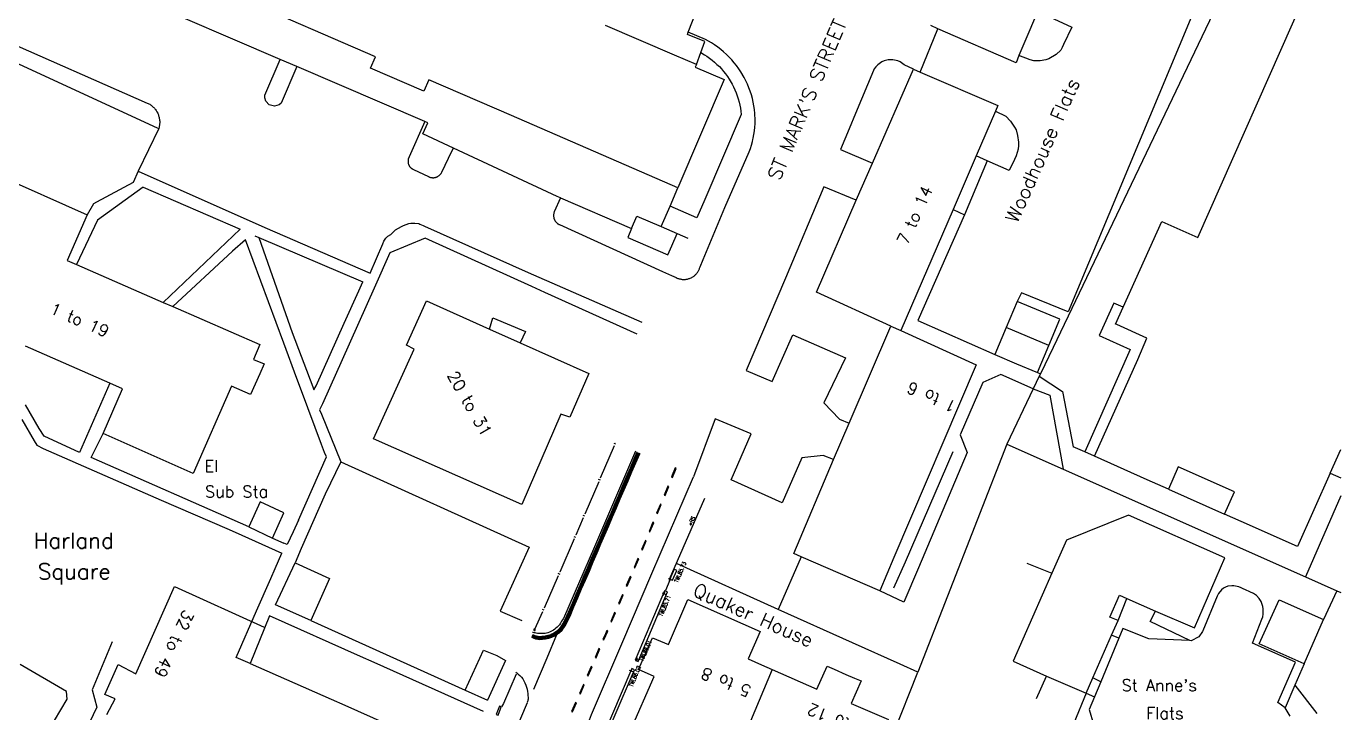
# Model space of a CAD drawing. Extents: x 427500 to 429848, y 434500 to 436505.
# Drawn here: x 429366 to 429500, y 435008.8 to 435078.8 of the extents above; entities that cross this region are included whole.
import ezdxf

# ---------------------------------------------------------------- set-up
doc = ezdxf.new("R2010")
doc.units = 0
doc.layers.get('0').update_dxf_attribs({"color": 222})
doc.layers.add('LPTIP_Ex_Base', color=8, linetype='Continuous')
doc.styles.add('MtXpl_Romans', font='romans__.ttf')
doc.styles.get("Standard").update_dxf_attribs({"font": 'romans.shx'})

# ---------------------------------------------------------------- blocks, each defined once
blk = doc.blocks.new('FENCE_UP')
at = {"color": 0, "linetype": 'ByBlock', "flags": 128}
blk.add_lwpolyline([(0, 0.5), (0, -0.5)], dxfattribs=at)
blk = doc.blocks.new('CIRCL')
at = {"color": 0, "linetype": 'ByBlock', "flags": 128}
for points in [[(0.5, 0), (0.475, 0.154), (0.404, 0.293), (0.293, 0.404), (0.154, 0.475), (0, 0.5), (-0.154, 0.475), (-0.293, 0.404), (-0.404, 0.293), (-0.475, 0.154), (-0.5, 0), (-0.475, -0.154), (-0.404, -0.293), (-0.293, -0.404), (-0.154, -0.475), (0, -0.5), (0.154, -0.475), (0.293, -0.404), (0.404, -0.293), (0.475, -0.154)], [(0.5, 0), (0.475, -0.154)]]:
    blk.add_lwpolyline(points, dxfattribs=at)
blk = doc.blocks.new('SPOT')
at = {"color": 0, "linetype": 'ByBlock', "flags": 128}
for points in [[(-0.5, 0), (0.5, 0)], [(0, 0.5), (0, -0.5)]]:
    blk.add_lwpolyline(points, dxfattribs=at)

msp = doc.modelspace()

# ---------------------------------------------------------------- linework, layer by layer
at = {"layer": 'LPTIP_Ex_Base', "color": 251, "true_color": 0x636466}
for p, q in [((429485.42, 435057.29), (429499.29, 435088.62)), ((429490.52, 435087.58), (429470.67, 435046.07)), ((429471.4, 435085.75), (429467.2, 435075.85)), ((429401.6, 435075.71), (429379.71, 435085.21)), ((429486.85, 435084.75), (429472.2, 435049.7)), ((429391.88, 435075.44), (429372.72, 435083.69)), ((429433.48, 435078.22), (429435, 435082.1)), ((429470.3, 435079.8), (429472.6, 435078.75)), ((429360.7, 435078.75), (429378.33, 435070.99)), ((429432.09, 435075.89), (429425.03, 435078.9)), ((429433.4, 435078), (429433.48, 435078.22)), ((429435.16, 435077.27), (429433.4, 435078)), ((429435.25, 435077.48), (429433.48, 435078.22)), ((429457.14, 435074.16), (429458.94, 435078.58)), ((429458.94, 435078.58), (429458.2, 435078.9)), ((429466.9, 435075.1), (429458.94, 435078.58)), ((429472.6, 435078.75), (429471.75, 435076.95)), ((429360.32, 435077.22), (429379.34, 435068.48)), ((429434.76, 435076.15), (429435.16, 435077.27)), ((429435.85, 435077.14), (429435.25, 435077.48)), ((429436.17, 435076.93), (429435.85, 435077.14)), ((429436.49, 435076.7), (429436.17, 435076.93)), ((429436.79, 435076.47), (429436.49, 435076.7)), ((429437.09, 435076.22), (429436.79, 435076.47)), ((429471.45, 435076.4), (429471, 435075.95)), ((429471.6, 435076.65), (429471.45, 435076.4)), ((429471.75, 435076.95), (429471.6, 435076.65)), ((429390.32, 435071.79), (429391.88, 435075.44)), ((429393.58, 435074.71), (429391.88, 435075.44)), ((429401.1, 435074.56), (429401.6, 435075.71)), ((429434.32, 435074.93), (429432.09, 435075.89)), ((429434.32, 435074.93), (429434.76, 435076.15)), ((429434.76, 435076.15), (429435.15, 435075.92)), ((429435.15, 435075.92), (429435.39, 435075.77)), ((429435.39, 435075.77), (429435.65, 435075.58)), ((429435.65, 435075.58), (429435.91, 435075.38)), ((429435.91, 435075.38), (429436.17, 435075.17)), ((429436.17, 435075.17), (429436.41, 435074.94)), ((429437.38, 435075.96), (429437.09, 435076.22)), ((429437.65, 435075.69), (429437.38, 435075.96)), ((429437.91, 435075.4), (429437.65, 435075.69)), ((429438.16, 435075.11), (429437.91, 435075.4)), ((429438.4, 435074.81), (429438.16, 435075.11)), ((429453.2, 435075.2), (429452.8, 435074.9)), ((429453.45, 435075.3), (429453.2, 435075.2)), ((429453.85, 435075.4), (429453.45, 435075.3)), ((429454.35, 435075.4), (429453.85, 435075.4)), ((429454.85, 435075.3), (429454.35, 435075.4)), ((429455.1, 435075.2), (429454.85, 435075.3)), ((429455.5, 435074.9), (429455.1, 435075.2)), ((429467.2, 435075.85), (429466.9, 435075.1)), ((429468.35, 435075.4), (429467.2, 435075.85)), ((429468.7, 435075.3), (429468.35, 435075.4)), ((429469.35, 435075.3), (429468.7, 435075.3)), ((429469.95, 435075.4), (429469.35, 435075.3)), ((429470.25, 435075.5), (429469.95, 435075.4)), ((429471, 435075.95), (429470.25, 435075.5)), ((429393.58, 435074.71), (429391.98, 435070.99)), ((429406.62, 435069.1), (429393.58, 435074.71)), ((429406.52, 435072.21), (429401.1, 435074.56)), ((429434.32, 435074.93), (429434.2, 435074.64)), ((429434.2, 435074.64), (429437.14, 435073.38)), ((429436.41, 435074.94), (429436.65, 435074.71)), ((429436.65, 435074.71), (429436.87, 435074.47)), ((429436.87, 435074.47), (429437.08, 435074.22)), ((429437.08, 435074.22), (429437.29, 435073.96)), ((429437.29, 435073.96), (429437.48, 435073.69)), ((429437.48, 435073.69), (429437.66, 435073.43)), ((429438.63, 435074.49), (429438.4, 435074.81)), ((429438.84, 435074.17), (429438.63, 435074.49)), ((429439.17, 435073.61), (429438.84, 435074.17)), ((429452.35, 435074.3), (429450.53, 435069.93)), ((429452.25, 435064.85), (429456.45, 435074.45)), ((429452.45, 435074.5), (429452.35, 435074.3)), ((429452.6, 435074.7), (429452.45, 435074.5)), ((429452.8, 435074.9), (429452.6, 435074.7)), ((429456.45, 435074.45), (429455.5, 435074.9)), ((429456.45, 435074.45), (429457.14, 435074.16)), ((429457.14, 435074.16), (429465.05, 435070.75)), ((429407.02, 435073.36), (429406.52, 435072.21)), ((429415.46, 435069.71), (429407.02, 435073.36)), ((429437.14, 435073.38), (429432.42, 435062.35)), ((429437.66, 435073.43), (429437.95, 435072.93)), ((429437.95, 435072.93), (429438.1, 435072.64)), ((429438.1, 435072.64), (429438.24, 435072.35)), ((429438.24, 435072.35), (429438.36, 435072.04)), ((429439.35, 435073.26), (429439.17, 435073.61)), ((429439.52, 435072.91), (429439.35, 435073.26)), ((429439.67, 435072.56), (429439.52, 435072.91)), ((429439.8, 435072.19), (429439.67, 435072.56)), ((429378.33, 435070.99), (429378.41, 435070.96)), ((429378.41, 435070.96), (429378.49, 435070.91)), ((429390.31, 435071.52), (429390.32, 435071.79)), ((429390.41, 435071.17), (429390.31, 435071.52)), ((429390.76, 435070.8), (429390.41, 435071.17)), ((429391.98, 435070.99), (429391.77, 435070.8)), ((429438.36, 435072.04), (429438.48, 435071.73)), ((429438.48, 435071.73), (429438.58, 435071.42)), ((429438.58, 435071.42), (429438.67, 435071.1)), ((429438.67, 435071.1), (429438.74, 435070.79)), ((429439.92, 435071.83), (429439.8, 435072.19)), ((429440.02, 435071.45), (429439.92, 435071.83)), ((429440.11, 435071.08), (429440.02, 435071.45)), ((429440.18, 435070.7), (429440.11, 435071.08)), ((429378.49, 435070.91), (429378.57, 435070.87)), ((429378.57, 435070.87), (429378.64, 435070.82)), ((429378.64, 435070.82), (429378.72, 435070.77)), ((429378.72, 435070.77), (429378.79, 435070.71)), ((429378.79, 435070.71), (429378.86, 435070.65)), ((429378.86, 435070.65), (429378.89, 435070.62)), ((429378.89, 435070.62), (429378.92, 435070.59)), ((429378.92, 435070.59), (429378.99, 435070.53)), ((429378.99, 435070.53), (429379.05, 435070.46)), ((429379.05, 435070.46), (429379.11, 435070.39)), ((429379.11, 435070.39), (429379.16, 435070.32)), ((429379.16, 435070.32), (429379.22, 435070.25)), ((429379.22, 435070.25), (429379.27, 435070.17)), ((429379.27, 435070.17), (429379.31, 435070.09)), ((429379.31, 435070.09), (429379.39, 435069.95)), ((429379.39, 435069.95), (429379.42, 435069.87)), ((429379.42, 435069.87), (429379.46, 435069.78)), ((429379.46, 435069.78), (429379.48, 435069.7)), ((429379.48, 435069.7), (429379.51, 435069.61)), ((429379.51, 435069.61), (429379.53, 435069.52)), ((429391.3, 435070.66), (429390.76, 435070.8)), ((429391.77, 435070.8), (429391.3, 435070.66)), ((429432.42, 435062.35), (429415.46, 435069.71)), ((429438.88, 435069.82), (429435.18, 435061.17)), ((429438.74, 435070.79), (429438.8, 435070.47)), ((429438.8, 435070.47), (429438.85, 435070.15)), ((429438.85, 435070.15), (429438.88, 435069.84)), ((429438.88, 435069.84), (429438.88, 435069.82)), ((429440.24, 435070.32), (429440.18, 435070.7)), ((429440.27, 435069.93), (429440.24, 435070.32)), ((429440.3, 435069.25), (429440.27, 435069.93)), ((429450.53, 435069.93), (429449.88, 435068.36)), ((429464.8, 435070.15), (429462.85, 435065.6)), ((429465.05, 435070.75), (429464.8, 435070.15)), ((429464.8, 435070.15), (429465.85, 435069.65)), ((429465.85, 435069.65), (429466.35, 435069.15)), ((429379.5, 435068.41), (429377.4, 435064.04)), ((429379.34, 435068.48), (429379.5, 435068.41)), ((429379.53, 435068.54), (429379.5, 435068.41)), ((429379.53, 435069.52), (429379.55, 435069.43)), ((429379.55, 435068.62), (429379.53, 435068.54)), ((429379.55, 435069.43), (429379.57, 435069.34)), ((429379.57, 435068.71), (429379.55, 435068.62)), ((429379.57, 435069.34), (429379.58, 435069.26)), ((429379.58, 435068.8), (429379.57, 435068.71)), ((429379.58, 435069.26), (429379.59, 435069.16)), ((429379.59, 435068.94), (429379.58, 435068.89)), ((429379.58, 435068.89), (429379.58, 435068.8)), ((429379.59, 435069.16), (429379.59, 435069.08)), ((429379.59, 435069.08), (429379.59, 435068.98)), ((429379.59, 435068.98), (429379.59, 435068.94)), ((429406.62, 435069.1), (429405.04, 435065.52)), ((429406.42, 435067.85), (429406.92, 435068.97)), ((429406.92, 435068.97), (429406.62, 435069.1)), ((429440.23, 435068.15), (429440.27, 435068.52)), ((429440.27, 435068.52), (429440.29, 435068.88)), ((429440.29, 435068.88), (429440.3, 435069.25)), ((429449.88, 435068.36), (429449, 435066.25)), ((429466.35, 435069.15), (429466.75, 435068.55)), ((429466.75, 435068.55), (429466.9, 435068.25)), ((429409.53, 435066.4), (429406.42, 435067.85)), ((429439.93, 435066.7), (429440.02, 435067.06)), ((429440.02, 435067.06), (429440.08, 435067.28)), ((429440.08, 435067.28), (429440.11, 435067.42)), ((429440.11, 435067.42), (429440.17, 435067.78)), ((429440.17, 435067.78), (429440.23, 435068.15)), ((429466.9, 435068.25), (429467.05, 435067.7)), ((429467.05, 435067.7), (429467.15, 435067)), ((429467.15, 435067), (429467.15, 435066.65)), ((429408.36, 435063.94), (429409.39, 435066.1)), ((429409.39, 435066.1), (429409.53, 435066.4)), ((429420.11, 435061.47), (429409.53, 435066.4)), ((429437.22, 435060.34), (429439.69, 435066.01)), ((429439.69, 435066.01), (429439.82, 435066.35)), ((429439.82, 435066.35), (429439.93, 435066.7)), ((429449, 435066.25), (429452.25, 435064.85)), ((429462.85, 435065.6), (429460.5, 435060.15)), ((429463.95, 435065.1), (429462.85, 435065.6)), ((429466.9, 435065.6), (429466.75, 435065.25)), ((429467.1, 435066.3), (429466.9, 435065.6)), ((429467.15, 435066.65), (429467.1, 435066.3)), ((429404.92, 435065.19), (429404.91, 435065.15)), ((429404.91, 435065.15), (429404.91, 435065.11)), ((429404.91, 435065.11), (429404.91, 435065.07)), ((429404.91, 435065.07), (429404.91, 435065.03)), ((429404.91, 435065.03), (429404.91, 435065)), ((429404.91, 435065), (429404.91, 435065)), ((429404.91, 435065), (429404.91, 435064.96)), ((429404.91, 435064.96), (429404.92, 435064.92)), ((429404.93, 435065.23), (429404.92, 435065.19)), ((429404.92, 435064.92), (429404.92, 435064.88)), ((429404.92, 435064.88), (429404.93, 435064.84)), ((429404.94, 435065.31), (429404.93, 435065.27)), ((429404.93, 435065.27), (429404.93, 435065.23)), ((429404.93, 435064.84), (429404.95, 435064.77)), ((429404.96, 435065.34), (429404.94, 435065.31)), ((429404.95, 435064.77), (429404.96, 435064.73)), ((429404.97, 435065.38), (429404.96, 435065.34)), ((429404.96, 435064.73), (429404.98, 435064.7)), ((429404.98, 435065.42), (429404.97, 435065.38)), ((429405, 435065.45), (429404.98, 435065.42)), ((429404.98, 435064.7), (429404.99, 435064.66)), ((429404.99, 435064.66), (429405.01, 435064.63)), ((429405.02, 435065.49), (429405, 435065.45)), ((429405.01, 435064.63), (429405.03, 435064.59)), ((429405.04, 435065.52), (429405.02, 435065.49)), ((429405.03, 435064.59), (429405.05, 435064.56)), ((429405.05, 435064.56), (429405.07, 435064.53)), ((429405.07, 435064.53), (429405.1, 435064.5)), ((429405.1, 435064.5), (429405.12, 435064.47)), ((429405.12, 435064.47), (429405.15, 435064.44)), ((429405.15, 435064.44), (429405.17, 435064.41)), ((429405.17, 435064.41), (429405.2, 435064.38)), ((429405.2, 435064.38), (429405.23, 435064.35)), ((429405.23, 435064.35), (429405.26, 435064.33)), ((429405.26, 435064.33), (429405.29, 435064.31)), ((429405.29, 435064.31), (429405.33, 435064.28)), ((429405.33, 435064.28), (429405.36, 435064.27)), ((429405.36, 435064.27), (429405.4, 435064.25)), ((429405.4, 435064.25), (429405.46, 435064.22)), ((429450.6, 435061.1), (429452.25, 435064.85)), ((429463.95, 435065.1), (429461.65, 435059.6)), ((429466.2, 435064.1), (429463.95, 435065.1)), ((429466.75, 435065.25), (429466.2, 435064.1)), ((429362.95, 435063.7), (429372.2, 435059.6)), ((429376.9, 435062.9), (429373.14, 435060.88)), ((429377.4, 435064.04), (429376.9, 435062.9)), ((429377.4, 435064.04), (429390.3, 435058.3)), ((429405.46, 435064.22), (429406.99, 435063.49)), ((429406.99, 435063.49), (429407.03, 435063.47)), ((429407.03, 435063.47), (429407.07, 435063.46)), ((429407.07, 435063.46), (429407.11, 435063.44)), ((429407.11, 435063.44), (429407.15, 435063.43)), ((429407.15, 435063.43), (429407.2, 435063.41)), ((429407.2, 435063.41), (429407.24, 435063.41)), ((429407.24, 435063.41), (429407.28, 435063.4)), ((429407.28, 435063.4), (429407.32, 435063.39)), ((429407.32, 435063.39), (429407.37, 435063.39)), ((429407.37, 435063.39), (429407.41, 435063.38)), ((429407.41, 435063.38), (429407.45, 435063.38)), ((429407.45, 435063.38), (429407.5, 435063.38)), ((429407.5, 435063.38), (429407.54, 435063.38)), ((429407.54, 435063.38), (429407.58, 435063.39)), ((429407.58, 435063.39), (429407.63, 435063.4)), ((429407.63, 435063.4), (429407.67, 435063.4)), ((429407.67, 435063.4), (429407.72, 435063.41)), ((429407.72, 435063.41), (429407.76, 435063.43)), ((429407.76, 435063.43), (429407.8, 435063.44)), ((429407.8, 435063.44), (429407.84, 435063.46)), ((429407.84, 435063.46), (429407.88, 435063.47)), ((429407.88, 435063.47), (429407.92, 435063.49)), ((429407.92, 435063.49), (429407.96, 435063.51)), ((429407.96, 435063.51), (429407.99, 435063.53)), ((429407.99, 435063.53), (429408.03, 435063.56)), ((429408.03, 435063.56), (429408.07, 435063.59)), ((429408.07, 435063.59), (429408.1, 435063.61)), ((429408.1, 435063.61), (429408.13, 435063.64)), ((429408.13, 435063.64), (429408.16, 435063.67)), ((429408.16, 435063.67), (429408.2, 435063.7)), ((429408.2, 435063.7), (429408.22, 435063.73)), ((429408.22, 435063.73), (429408.25, 435063.77)), ((429408.25, 435063.77), (429408.28, 435063.8)), ((429408.28, 435063.8), (429408.3, 435063.84)), ((429408.3, 435063.84), (429408.33, 435063.87)), ((429408.33, 435063.87), (429408.36, 435063.94)), ((429377.9, 435062.41), (429373.25, 435059.05)), ((429377.9, 435062.41), (429387.81, 435058.12)), ((429431.63, 435060.49), (429432.42, 435062.35)), ((429447.3, 435062.45), (429443.38, 435053.14)), ((429450.6, 435061.1), (429447.3, 435062.45)), ((429372.83, 435060.71), (429372.2, 435059.6)), ((429373.14, 435060.88), (429372.83, 435060.71)), ((429420.44, 435061.33), (429419.81, 435059.9)), ((429420.44, 435061.33), (429420.11, 435061.47)), ((429420.44, 435061.33), (429427.7, 435058.19)), ((429430.73, 435058.4), (429431.63, 435060.49)), ((429434.36, 435059.29), (429431.63, 435060.49)), ((429435.18, 435061.17), (429434.36, 435059.29)), ((429434.99, 435055.04), (429437.22, 435060.34)), ((429446.55, 435051.7), (429450.6, 435061.1)), ((429372.2, 435059.6), (429370.15, 435054.95)), ((429373.25, 435059.05), (429371.12, 435054.53)), ((429419.76, 435059.68), (429419.75, 435059.64)), ((429419.75, 435059.64), (429419.75, 435059.59)), ((429419.75, 435059.59), (429419.75, 435059.55)), ((429419.75, 435059.55), (429419.75, 435059.5)), ((429419.75, 435059.5), (429419.75, 435059.46)), ((429419.75, 435059.46), (429419.75, 435059.41)), ((429419.75, 435059.41), (429419.76, 435059.37)), ((429419.77, 435059.72), (429419.76, 435059.68)), ((429419.76, 435059.37), (429419.77, 435059.33)), ((429419.78, 435059.77), (429419.77, 435059.72)), ((429419.77, 435059.33), (429419.78, 435059.27)), ((429419.79, 435059.81), (429419.78, 435059.77)), ((429419.78, 435059.27), (429419.79, 435059.23)), ((429419.8, 435059.85), (429419.79, 435059.81)), ((429419.79, 435059.23), (429419.8, 435059.19)), ((429419.81, 435059.9), (429419.8, 435059.85)), ((429419.8, 435059.19), (429419.82, 435059.15)), ((429419.82, 435059.15), (429419.84, 435059.1)), ((429419.84, 435059.1), (429419.86, 435059.07)), ((429419.86, 435059.07), (429419.88, 435059.03)), ((429419.88, 435059.03), (429419.9, 435058.99)), ((429419.9, 435058.99), (429419.92, 435058.95)), ((429419.92, 435058.95), (429419.95, 435058.91)), ((429419.95, 435058.91), (429419.98, 435058.88)), ((429419.98, 435058.88), (429420.01, 435058.84)), ((429427.7, 435058.19), (429428.25, 435059.46)), ((429428.25, 435059.46), (429430.73, 435058.4)), ((429460.5, 435060.15), (429455.15, 435047.8)), ((429461.65, 435059.6), (429456.9, 435048.8)), ((429460.5, 435060.15), (429461.65, 435059.6)), ((429477.82, 435050.16), (429481.75, 435058.9)), ((429481.75, 435058.9), (429485.42, 435057.29)), ((429387.81, 435058.12), (429379.96, 435050.66)), ((429390.3, 435058.3), (429401.05, 435053.65)), ((429402.85, 435057.4), (429403.15, 435057.6)), ((429403.15, 435057.6), (429403.65, 435058.05)), ((429403.65, 435058.05), (429404.25, 435058.4)), ((429404.25, 435058.4), (429404.45, 435058.5)), ((429404.45, 435058.5), (429405, 435058.7)), ((429405, 435058.7), (429405.2, 435058.75)), ((429405.2, 435058.75), (429405.6, 435058.75)), ((429405.6, 435058.75), (429406, 435058.7)), ((429406, 435058.7), (429406.1, 435058.65)), ((429406.1, 435058.65), (429406.45, 435058.5)), ((429406.45, 435058.5), (429406.6, 435058.45)), ((429406.6, 435058.45), (429417.15, 435053.7)), ((429420.01, 435058.84), (429420.04, 435058.81)), ((429420.04, 435058.81), (429420.07, 435058.78)), ((429420.07, 435058.78), (429420.1, 435058.75)), ((429420.1, 435058.75), (429420.13, 435058.72)), ((429420.13, 435058.72), (429420.17, 435058.69)), ((429420.17, 435058.69), (429420.21, 435058.67)), ((429420.21, 435058.67), (429420.24, 435058.65)), ((429420.24, 435058.65), (429420.28, 435058.62)), ((429420.28, 435058.62), (429420.35, 435058.59)), ((429420.35, 435058.59), (429430.86, 435053.82)), ((429427.7, 435058.19), (429427.31, 435057.27)), ((429430.73, 435058.4), (429432.35, 435057.69)), ((429431.79, 435056.42), (429432.35, 435057.69)), ((429432.35, 435057.69), (429433.45, 435057.21)), ((429388.35, 435057.05), (429387, 435055.9)), ((429392.25, 435046.5), (429388.35, 435057.05)), ((429389.3, 435057.45), (429389.71, 435057.28)), ((429389.71, 435057.28), (429393.1, 435047.6)), ((429389.71, 435057.28), (429400.31, 435052.76)), ((429401.05, 435053.65), (429402.35, 435056.65)), ((429402.35, 435056.65), (429402.45, 435056.9)), ((429402.45, 435056.9), (429402.65, 435057.2)), ((429402.65, 435057.2), (429402.85, 435057.4)), ((429406.65, 435057.2), (429403.05, 435055.7)), ((429417.52, 435052.29), (429406.65, 435057.2)), ((429427.31, 435057.27), (429431.39, 435055.51)), ((429431.39, 435055.51), (429431.79, 435056.42)), ((429370.15, 435054.95), (429371.12, 435054.53)), ((429387, 435055.9), (429380.93, 435050.23)), ((429403.05, 435055.7), (429401.6, 435052.42)), ((429434.68, 435054.29), (429434.99, 435055.04)), ((429371.12, 435054.53), (429379.96, 435050.66)), ((429417.15, 435053.7), (429428.76, 435048.64)), ((429430.86, 435053.82), (429431.78, 435053.41)), ((429434.23, 435053.49), (429434.28, 435053.54)), ((429434.28, 435053.54), (429434.33, 435053.6)), ((429434.33, 435053.6), (429434.37, 435053.65)), ((429434.37, 435053.65), (429434.41, 435053.71)), ((429434.41, 435053.71), (429434.45, 435053.77)), ((429434.45, 435053.77), (429434.49, 435053.83)), ((429434.49, 435053.83), (429434.53, 435053.89)), ((429434.53, 435053.89), (429434.56, 435053.96)), ((429434.56, 435053.96), (429434.59, 435054.02)), ((429434.59, 435054.02), (429434.62, 435054.09)), ((429434.62, 435054.09), (429434.64, 435054.15)), ((429434.64, 435054.15), (429434.66, 435054.22)), ((429434.66, 435054.22), (429434.68, 435054.29)), ((429401.6, 435052.42), (429398.9, 435046.4)), ((429399.9, 435051.85), (429400.31, 435052.76)), ((429418.86, 435051.68), (429417.52, 435052.29)), ((429431.78, 435053.41), (429432.24, 435053.19)), ((429432.24, 435053.19), (429432.36, 435053.14)), ((429432.36, 435053.14), (429432.43, 435053.11)), ((429432.43, 435053.11), (429432.5, 435053.09)), ((429432.5, 435053.09), (429432.57, 435053.07)), ((429432.57, 435053.07), (429432.64, 435053.05)), ((429432.64, 435053.05), (429432.71, 435053.03)), ((429432.71, 435053.03), (429432.78, 435053.02)), ((429432.78, 435053.02), (429432.85, 435053.01)), ((429432.85, 435053.01), (429432.92, 435053)), ((429432.92, 435053), (429432.99, 435053)), ((429432.99, 435053), (429433.06, 435053)), ((429433.06, 435053), (429433.13, 435053)), ((429433.13, 435053), (429433.2, 435053.01)), ((429433.2, 435053.01), (429433.28, 435053.02)), ((429433.28, 435053.02), (429433.35, 435053.03)), ((429433.35, 435053.03), (429433.42, 435053.04)), ((429433.42, 435053.04), (429433.48, 435053.06)), ((429433.48, 435053.06), (429433.55, 435053.08)), ((429433.55, 435053.08), (429433.62, 435053.1)), ((429433.62, 435053.1), (429433.69, 435053.13)), ((429433.69, 435053.13), (429433.77, 435053.16)), ((429433.77, 435053.16), (429433.83, 435053.19)), ((429433.83, 435053.19), (429433.89, 435053.23)), ((429433.89, 435053.23), (429433.95, 435053.27)), ((429433.95, 435053.27), (429434.01, 435053.31)), ((429434.01, 435053.31), (429434.07, 435053.35)), ((429434.07, 435053.35), (429434.12, 435053.4)), ((429434.12, 435053.4), (429434.18, 435053.44)), ((429434.18, 435053.44), (429434.23, 435053.49)), ((429443.38, 435053.14), (429439.4, 435043.7)), ((429398.4, 435048.55), (429399.9, 435051.85)), ((429428.27, 435047.43), (429418.86, 435051.68)), ((429454.15, 435048.25), (429446.55, 435051.7)), ((429467.45, 435051.65), (429467, 435050.75)), ((429472.2, 435049.7), (429467.45, 435051.65)), ((429379.96, 435050.66), (429380.93, 435050.23)), ((429380.93, 435050.23), (429389.8, 435046.35)), ((429404.75, 435046.3), (429406.81, 435050.82)), ((429406.81, 435050.82), (429413.22, 435047.94)), ((429467, 435050.75), (429465.9, 435048.1)), ((429471.35, 435048.95), (429467, 435050.75)), ((429476.88, 435050.58), (429475.39, 435047.28)), ((429477.82, 435050.16), (429476.88, 435050.58)), ((429477.05, 435048.45), (429477.82, 435050.16)), ((429395.55, 435042.15), (429398.4, 435048.55)), ((429413.22, 435047.94), (429413.55, 435049.1)), ((429413.55, 435049.1), (429416.9, 435047.7)), ((429449.9, 435038.35), (429454.15, 435048.25)), ((429454.15, 435048.25), (429455.15, 435047.8)), ((429456.9, 435048.8), (429464.75, 435045.35)), ((429470.25, 435046.25), (429471.35, 435048.95)), ((429477.17, 435048.4), (429477.05, 435048.45)), ((429480.25, 435047), (429477.17, 435048.4)), ((429393.1, 435047.6), (429395.2, 435042.05)), ((429413.22, 435047.94), (429416.35, 435046.54)), ((429416.9, 435047.7), (429416.35, 435046.54)), ((429442.05, 435042.6), (429444.15, 435047.35)), ((429444.15, 435047.35), (429449.5, 435045)), ((429455.15, 435047.8), (429462.85, 435044.3)), ((429465.9, 435048.1), (429464.75, 435045.35)), ((429470.25, 435046.25), (429465.9, 435048.1)), ((429475.39, 435047.28), (429478.55, 435045.84)), ((429479.3, 435044.85), (429480.25, 435047)), ((429374.51, 435042.42), (429365.9, 435046.2)), ((429389.8, 435046.35), (429389.15, 435044.85)), ((429393.59, 435042.89), (429392.25, 435046.5)), ((429398.9, 435046.4), (429396.2, 435040.3)), ((429401.4, 435036.75), (429405.55, 435045.9)), ((429405.55, 435045.9), (429404.75, 435046.3)), ((429416.35, 435046.54), (429423.35, 435043.4)), ((429469.1, 435043.5), (429470.25, 435046.25)), ((429470.67, 435046.07), (429469.38, 435043.38)), ((429478.55, 435045.84), (429473.92, 435035.4)), ((429389.15, 435044.85), (429390.25, 435044.4)), ((429390.25, 435044.4), (429389.79, 435043.38)), ((429449.5, 435045), (429447.3, 435040.4)), ((429462.85, 435044.3), (429454.45, 435024.65)), ((429464.75, 435045.35), (429466.95, 435044.4)), ((429466.95, 435044.4), (429469.1, 435043.5)), ((429474.9, 435034.96), (429479.3, 435044.85)), ((429389.79, 435043.38), (429388.85, 435041.25)), ((429394.05, 435041.65), (429393.59, 435042.89)), ((429423.35, 435043.4), (429421.4, 435038.95)), ((429439.4, 435043.7), (429442.05, 435042.6)), ((429465.35, 435043.3), (429463.5, 435042.5)), ((429468.65, 435041.85), (429465.35, 435043.3)), ((429469.27, 435043.14), (429468.65, 435041.85)), ((429469.1, 435043.5), (429469.38, 435043.38)), ((429469.38, 435043.38), (429469.27, 435043.14)), ((429469.27, 435043.14), (429471.62, 435041.57)), ((429374.51, 435042.42), (429371.4, 435035.35)), ((429373.82, 435037.3), (429375.8, 435041.85)), ((429375.8, 435041.85), (429374.51, 435042.42)), ((429386.9, 435042.1), (429383, 435033.2)), ((429388.85, 435041.25), (429386.9, 435042.1)), ((429396.1, 435036.16), (429394.05, 435041.65)), ((429395.2, 435042.05), (429395.3, 435041.75)), ((429395.3, 435041.75), (429395.55, 435042.15)), ((429463.5, 435042.5), (429461.2, 435037.15)), ((429468.65, 435041.85), (429465.95, 435036.2)), ((429468.65, 435041.85), (429470.33, 435041.2)), ((429471.62, 435041.57), (429472.72, 435035.93)), ((429367.3, 435037.8), (429365.9, 435040.2)), ((429396.2, 435040.3), (429395.9, 435039.7)), ((429447.3, 435040.4), (429448.9, 435038.75)), ((429470.33, 435041.2), (429471.7, 435033.64)), ((429395.9, 435039.7), (429396.1, 435039.25)), ((429396.1, 435039.25), (429398.05, 435034.4)), ((429420.5, 435039.25), (429416.5, 435030.05)), ((429421.4, 435038.95), (429420.5, 435039.25)), ((429436.21, 435038.78), (429434.02, 435032.88)), ((429439.9, 435037.25), (429436.21, 435038.78)), ((429365.55, 435038.7), (429366.8, 435036.55)), ((429367.8, 435037), (429367.3, 435037.8)), ((429448.3, 435034.65), (429449.9, 435038.35)), ((429448.9, 435038.75), (429449.9, 435038.35)), ((429366.8, 435036.55), (429367.05, 435036.1)), ((429367.05, 435036.1), (429367.7, 435035.75)), ((429371.4, 435035.35), (429367.8, 435037)), ((429372.6, 435034.85), (429373.82, 435037.3)), ((429383, 435033.2), (429373.82, 435037.3)), ((429396.4, 435035.35), (429396.1, 435036.16)), ((429416.5, 435030.05), (429401.4, 435036.75)), ((429437.85, 435032.55), (429439.9, 435037.25)), ((429465.95, 435036.2), (429456.9, 435012.95)), ((429461.2, 435037.15), (429461.9, 435035.35)), ((429465.95, 435036.2), (429471.7, 435033.64)), ((429367.7, 435035.75), (429379.75, 435030.5)), ((429388.67, 435027.75), (429372.6, 435034.85)), ((429393.75, 435028.45), (429396.6, 435034.9)), ((429396.6, 435034.9), (429396.4, 435035.35)), ((429445.05, 435034.8), (429443.05, 435030.2)), ((429447.25, 435035.05), (429445.05, 435034.8)), ((429448.3, 435034.65), (429447.25, 435035.05)), ((429460.45, 435035.4), (429455.58, 435024.17)), ((429461.9, 435035.35), (429456.94, 435023.6)), ((429473.92, 435035.4), (429472.72, 435035.93)), ((429474.9, 435034.96), (429473.92, 435035.4)), ((429480.28, 435032.57), (429474.9, 435034.96)), ((429498.93, 435033.25), (429500, 435035.65)), ((429398.05, 435034.4), (429396.45, 435031.1)), ((429398.05, 435034.4), (429417.25, 435025.7)), ((429444.25, 435025.05), (429448.3, 435034.65)), ((429471.7, 435033.64), (429496.4, 435022.67)), ((429483.44, 435033.89), (429482.43, 435031.61)), ((429489.16, 435031.35), (429483.44, 435033.89)), ((429443.05, 435030.2), (429437.85, 435032.55)), ((429482.43, 435031.61), (429480.28, 435032.57)), ((429498.93, 435033.25), (429495.6, 435025.76)), ((429498.93, 435033.25), (429500, 435032.78)), ((429396.45, 435031.1), (429394, 435025.55)), ((429482.43, 435031.61), (429488.15, 435029.07)), ((429488.15, 435029.07), (429489.16, 435031.35)), ((429500, 435030.92), (429496.4, 435022.67)), ((429500, 435030.92), (429500, 435030.92)), ((429379.75, 435030.5), (429386.45, 435027.6)), ((429389.85, 435030.3), (429388.67, 435027.75)), ((429392.25, 435029.2), (429389.85, 435030.3)), ((429391.1, 435026.6), (429392.25, 435029.2)), ((429393.75, 435028.45), (429393.19, 435027.24)), ((429478.35, 435028.95), (429472.05, 435026.4)), ((429488.2, 435024.6), (429478.35, 435028.95)), ((429489.84, 435028.32), (429488.15, 435029.07)), ((429495.6, 435025.76), (429489.84, 435028.32)), ((429386.45, 435027.6), (429387.29, 435027.22)), ((429387.29, 435027.22), (429392.06, 435025.07)), ((429388.67, 435027.75), (429391.1, 435026.6)), ((429393.19, 435027.24), (429392.6, 435025.96)), ((429391.1, 435026.6), (429392.25, 435026.1)), ((429392.6, 435025.96), (429392.25, 435026.1)), ((429394, 435025.55), (429393.4, 435024.1)), ((429417.25, 435025.7), (429414.3, 435019.15)), ((429472.05, 435026.4), (429470.55, 435023.05)), ((429391.37, 435023.52), (429392.06, 435025.07)), ((429391.4, 435019.8), (429393.4, 435024.1)), ((429393.4, 435024.1), (429396.92, 435022.49)), ((429442.65, 435019.35), (429432.27, 435024.04)), ((429445, 435024.7), (429442.65, 435019.35)), ((429445, 435024.7), (429444.25, 435025.05)), ((429453, 435021.25), (429445, 435024.7)), ((429454.45, 435024.65), (429453, 435021.25)), ((429455.58, 435024.17), (429454.42, 435021.51)), ((429468, 435024.05), (429470.55, 435023.05)), ((429485.1, 435017.45), (429488.2, 435024.6)), ((429390.91, 435022.48), (429391.37, 435023.52)), ((429456.94, 435023.6), (429455.46, 435020.09)), ((429470.55, 435023.05), (429466.6, 435014.05)), ((429377.15, 435012.78), (429381.1, 435021.68)), ((429381.1, 435021.68), (429390.25, 435017.53)), ((429389.45, 435019.2), (429390.91, 435022.48)), ((429396.92, 435022.49), (429395, 435018.2)), ((429488.05, 435021.5), (429487.85, 435021.35)), ((429488.25, 435021.6), (429488.05, 435021.5)), ((429488.5, 435021.7), (429488.25, 435021.6)), ((429488.9, 435021.75), (429488.5, 435021.7)), ((429489.1, 435021.75), (429488.9, 435021.75)), ((429489.6, 435021.65), (429489.1, 435021.75)), ((429489.85, 435021.55), (429489.6, 435021.65)), ((429490.05, 435021.45), (429489.85, 435021.55)), ((429490.3, 435021.35), (429490.05, 435021.45)), ((429496.4, 435022.67), (429499.6, 435021.25)), ((429431.45, 435015.75), (429433.45, 435020.35)), ((429433.45, 435020.35), (429440.8, 435017.1)), ((429455.46, 435020.09), (429453, 435021.25)), ((429476.45, 435018.55), (429477.45, 435020.8)), ((429477.3, 435018.2), (429478.2, 435020.45)), ((429477.45, 435020.8), (429478.2, 435020.45)), ((429478.2, 435020.45), (429481.11, 435019.18)), ((429487.4, 435020.7), (429485.95, 435017.15)), ((429487.55, 435020.95), (429487.4, 435020.7)), ((429487.85, 435021.35), (429487.55, 435020.95)), ((429490.75, 435021.15), (429490.3, 435021.35)), ((429491.1, 435020.95), (429490.75, 435021.15)), ((429491.4, 435020.75), (429491.1, 435020.95)), ((429491.7, 435020.45), (429491.4, 435020.75)), ((429491.9, 435020.15), (429491.7, 435020.45)), ((429491.7, 435015.82), (429493.71, 435020.32)), ((429492.05, 435019.65), (429491.9, 435020.15)), ((429493.71, 435020.32), (429498.24, 435018.3)), ((429499.6, 435021.25), (429498.24, 435018.3)), ((429499.6, 435021.25), (429500, 435021.07)), ((429387.4, 435014.45), (429389.45, 435019.2)), ((429390.8, 435018.7), (429388.81, 435013.83)), ((429400.06, 435014.55), (429390.8, 435018.7)), ((429395, 435018.2), (429391.4, 435019.8)), ((429414.3, 435019.15), (429416.52, 435018.2)), ((429450.23, 435015.94), (429442.65, 435019.35)), ((429480.58, 435018.1), (429481.11, 435019.18)), ((429481.11, 435019.18), (429485.1, 435017.45)), ((429492.1, 435019.4), (429492.05, 435019.65)), ((429492.05, 435018.6), (429492.1, 435018.85)), ((429492.1, 435018.85), (429492.1, 435019.4)), ((429395, 435018.2), (429410.75, 435011.1)), ((429477.3, 435018.2), (429476.45, 435018.55)), ((429476.64, 435016.7), (429477.3, 435018.2)), ((429477.8, 435017.4), (429477.39, 435016.42)), ((429480.45, 435016.35), (429477.8, 435017.4)), ((429484.61, 435016.16), (429480.58, 435018.1)), ((429491, 435015.9), (429491.95, 435018.35)), ((429491.95, 435018.35), (429492.05, 435018.6)), ((429496.27, 435013.78), (429498.24, 435018.3)), ((429374.75, 435016.03), (429372.7, 435011.13)), ((429428.4, 435013.2), (429429.85, 435016.45)), ((429429.85, 435016.45), (429431.45, 435015.75)), ((429440.8, 435017.1), (429439.6, 435014.3)), ((429474.74, 435012.36), (429476.64, 435016.7)), ((429477.39, 435016.42), (429475.53, 435011.97)), ((429477.39, 435016.42), (429476.64, 435016.7)), ((429484.61, 435016.16), (429480.45, 435016.35)), ((429484.75, 435016.15), (429484.61, 435016.16)), ((429485.55, 435016.55), (429484.75, 435016.15)), ((429485.91, 435017.1), (429485.55, 435016.55)), ((429485.95, 435017.15), (429485.91, 435017.1)), ((429410.75, 435011.1), (429412.6, 435015.2)), ((429412.6, 435015.2), (429413.95, 435014.65)), ((429455.1, 435013.76), (429450.23, 435015.94)), ((429495.4, 435013.95), (429491, 435015.9)), ((429496.27, 435013.78), (429491.7, 435015.82)), ((429370.1, 435010.98), (429365.35, 435013.73)), ((429374, 435010.68), (429375.35, 435013.73)), ((429375.35, 435013.73), (429377.15, 435012.78)), ((429388.81, 435013.83), (429387.4, 435014.45)), ((429388.81, 435013.83), (429397.06, 435010.18)), ((429401.45, 435013.92), (429400.06, 435014.55)), ((429412.6, 435008.92), (429401.45, 435013.92)), ((429414.85, 435014.13), (429413.02, 435010.09)), ((429413.95, 435014.65), (429414.85, 435014.13)), ((429439.6, 435014.3), (429440.96, 435013.69)), ((429440.96, 435013.69), (429442.05, 435013.2)), ((429446.6, 435011.2), (429447.65, 435013.55)), ((429447.65, 435013.55), (429448.35, 435013.24)), ((429456.9, 435012.95), (429455.1, 435013.76)), ((429466.6, 435014.05), (429470, 435012.55)), ((429493.6, 435009.85), (429495.4, 435013.95)), ((429496.27, 435013.78), (429495.33, 435011.6)), ((429427.6, 435007), (429430, 435012.5)), ((429430, 435012.5), (429428.4, 435013.2)), ((429442.05, 435013.2), (429438.7, 435005.25)), ((429442.05, 435013.2), (429446.6, 435011.2)), ((429448.35, 435013.24), (429449.55, 435012.72)), ((429449.55, 435012.72), (429450.43, 435012.34)), ((429451.1, 435012.05), (429450.1, 435009.75)), ((429450.43, 435012.34), (429451.1, 435012.05)), ((429454.4, 435006.7), (429456.9, 435012.95)), ((429469, 435010.25), (429470, 435012.55)), ((429470, 435012.55), (429474.05, 435010.8)), ((429474.05, 435010.8), (429474.74, 435012.36)), ((429475.53, 435011.97), (429474.74, 435012.36)), ((429370.15, 435010.18), (429370.1, 435010.98)), ((429372.7, 435011.13), (429373.2, 435009.38)), ((429375.05, 435010.23), (429374, 435010.68)), ((429410.75, 435011.1), (429413.02, 435010.09)), ((429474.05, 435010.8), (429472.8, 435007.75)), ((429474.05, 435010.8), (429474.89, 435010.44)), ((429475.53, 435011.97), (429474.89, 435010.44)), ((429495.33, 435011.6), (429494.35, 435009.3)), ((429495.33, 435011.6), (429497.56, 435008.72)), ((429365.71, 435002.7), (429370.15, 435010.18)), ((429373.2, 435009.38), (429372.1, 435007.08)), ((429374.2, 435008.63), (429375.05, 435010.23)), ((429397.06, 435010.18), (429398.46, 435009.56)), ((429398.46, 435009.56), (429406.95, 435005.8)), ((429450.1, 435009.75), (429453.9, 435008.1)), ((429474.89, 435010.44), (429474.35, 435009.15)), ((429494.35, 435009.3), (429493.6, 435009.85)), ((429494.85, 435008.45), (429494.35, 435009.3)), ((429474.35, 435009.15), (429474.8, 435007.65))]:
    msp.add_line(p, q, dxfattribs=at)
at = {"layer": 'LPTIP_Ex_Base', "color": 251, "true_color": 0x636466, "flags": 128}
for points in [[(429426.08, 435036.41), (429426.08, 435036.41)], [(429417.49, 435016.51), (429417.6, 435016.47), (429417.74, 435016.41), (429417.92, 435016.35), (429418.13, 435016.3), (429418.36, 435016.29), (429418.48, 435016.3), (429418.63, 435016.31), (429418.93, 435016.35), (429419.25, 435016.41), (429419.47, 435016.48), (429419.58, 435016.51), (429419.87, 435016.66), (429420.13, 435016.82), (429420.35, 435016.97), (429420.37, 435016.99), (429420.61, 435017.21), (429420.87, 435017.56), (429420.99, 435017.76), (429421.18, 435018.1), (429421.43, 435018.67), (429421.82, 435019.59), (429422.22, 435020.51), (429422.61, 435021.43), (429423, 435022.34), (429423.4, 435023.26), (429423.79, 435024.18), (429424.18, 435025.1), (429424.3, 435025.36), (429424.58, 435026.02), (429424.97, 435026.94), (429425.37, 435027.86), (429425.76, 435028.78), (429426.16, 435029.7), (429426.55, 435030.62), (429426.95, 435031.53), (429427.34, 435032.45), (429427.74, 435033.37), (429428.13, 435034.29), (429428.53, 435035.21), (429428.56, 435035.28), (429428.56, 435035.28)], [(429417.53, 435016.6), (429417.63, 435016.56), (429417.78, 435016.5), (429417.95, 435016.44), (429418.15, 435016.4), (429418.37, 435016.39), (429418.47, 435016.4), (429418.62, 435016.41), (429418.92, 435016.45), (429419.23, 435016.51), (429419.44, 435016.57), (429419.53, 435016.6), (429419.83, 435016.75), (429420.08, 435016.91), (429420.3, 435017.06), (429420.31, 435017.06), (429420.54, 435017.28), (429420.79, 435017.62), (429420.9, 435017.81), (429421.09, 435018.14), (429421.34, 435018.71), (429421.73, 435019.63), (429422.12, 435020.55), (429422.52, 435021.46), (429422.91, 435022.38), (429423.3, 435023.3), (429423.7, 435024.22), (429424.09, 435025.14), (429424.2, 435025.4), (429424.49, 435026.06), (429424.88, 435026.98), (429425.28, 435027.9), (429425.67, 435028.82), (429426.07, 435029.74), (429426.46, 435030.65), (429426.86, 435031.57), (429427.25, 435032.49), (429427.65, 435033.41), (429428.04, 435034.33), (429428.43, 435035.25), (429428.47, 435035.32), (429428.47, 435035.32)], [(429417.56, 435016.7), (429417.67, 435016.66), (429417.81, 435016.6), (429417.98, 435016.54), (429418.16, 435016.5), (429418.36, 435016.49), (429418.55, 435016.51), (429418.61, 435016.51), (429418.9, 435016.55), (429419.2, 435016.6), (429419.5, 435016.7), (429419.54, 435016.72), (429419.78, 435016.84), (429420.02, 435016.99), (429420.24, 435017.14), (429420.38, 435017.27), (429420.46, 435017.35), (429420.7, 435017.67), (429420.96, 435018.11), (429421, 435018.19), (429421.36, 435019.02), (429421.76, 435019.94), (429422.15, 435020.86), (429422.54, 435021.78), (429422.94, 435022.7), (429423.33, 435023.62), (429423.73, 435024.54), (429424.11, 435025.44), (429424.12, 435025.46), (429424.51, 435026.38), (429424.91, 435027.3), (429425.3, 435028.22), (429425.7, 435029.13), (429426.09, 435030.05), (429426.49, 435030.97), (429426.88, 435031.89), (429427.28, 435032.81), (429427.67, 435033.73), (429428.07, 435034.65), (429428.37, 435035.36), (429428.37, 435035.36)], [(429417.59, 435016.79), (429417.7, 435016.75), (429417.85, 435016.69), (429418.01, 435016.64), (429418.18, 435016.6), (429418.37, 435016.59), (429418.54, 435016.61), (429418.6, 435016.61), (429418.89, 435016.64), (429419.18, 435016.7), (429419.47, 435016.79), (429419.5, 435016.81), (429419.73, 435016.92), (429419.97, 435017.08), (429420.18, 435017.22), (429420.31, 435017.35), (429420.38, 435017.41), (429420.62, 435017.73), (429420.87, 435018.16), (429420.91, 435018.23), (429421.27, 435019.06), (429421.67, 435019.98), (429422.06, 435020.9), (429422.45, 435021.82), (429422.85, 435022.74), (429423.24, 435023.66), (429423.63, 435024.58), (429424.02, 435025.48), (429424.03, 435025.5), (429424.42, 435026.42), (429424.82, 435027.34), (429425.21, 435028.26), (429425.61, 435029.17), (429426, 435030.09), (429426.4, 435031.01), (429426.79, 435031.93), (429427.19, 435032.85), (429427.58, 435033.77), (429427.98, 435034.69), (429428.28, 435035.4), (429428.28, 435035.4)], [(429428.09, 435035.5), (429423.91, 435025.71), (429420.76, 435018.43), (429420.72, 435018.38), (429420.66, 435018.28), (429420.57, 435018.13), (429420.46, 435017.95), (429420.34, 435017.78), (429420.23, 435017.64), (429420.11, 435017.52), (429419.99, 435017.42), (429419.87, 435017.32), (429419.74, 435017.23), (429419.6, 435017.15), (429419.47, 435017.08), (429419.33, 435017.02), (429419.18, 435016.96), (429419.04, 435016.92), (429418.89, 435016.89), (429418.74, 435016.87), (429418.58, 435016.87), (429418.41, 435016.87), (429418.26, 435016.89), (429418.12, 435016.9), (429417.99, 435016.92), (429417.87, 435016.94), (429417.76, 435016.96), (429417.67, 435016.99), (429417.6, 435017)], [(429425.93, 435036.04), (429424.51, 435032.74)], [(429432.25, 435033.73), (429432.16, 435033.77), (429431.78, 435032.85), (429431.87, 435032.81), (429432.25, 435033.73)], [(429424.35, 435032.37), (429422.93, 435029.06)], [(429423.3, 435007.8), (429423.62, 435008.62), (429426.7, 435015.82), (429429.78, 435023.02), (429434.02, 435032.88)], [(429431.49, 435031.88), (429431.4, 435031.92), (429431.02, 435031), (429431.11, 435030.96), (429431.49, 435031.88)], [(429430.73, 435030.04), (429430.64, 435030.07), (429430.25, 435029.15), (429430.35, 435029.11), (429430.73, 435030.04)], [(429431.57, 435022.43), (429435.16, 435030.7)], [(429422.77, 435028.69), (429422.01, 435026.9), (429422.01, 435026.9)], [(429429.96, 435028.19), (429429.87, 435028.23), (429429.49, 435027.3), (429429.58, 435027.26), (429429.96, 435028.19)], [(429421.85, 435026.54), (429420.4, 435023.14), (429420.4, 435023.14)], [(429429.2, 435026.34), (429429.11, 435026.38), (429428.73, 435025.45), (429428.82, 435025.41), (429429.2, 435026.34)], [(429428.44, 435024.49), (429428.35, 435024.53), (429428.11, 435023.97), (429427.96, 435023.61), (429428.05, 435023.57), (429428.44, 435024.49)], [(429420.23, 435022.77), (429418.78, 435019.48)], [(429427.65, 435022.65), (429427.56, 435022.69), (429427.16, 435021.77), (429427.26, 435021.73), (429427.65, 435022.65)], [(429431.2, 435021.32), (429431.63, 435022.37)], [(429426.86, 435020.81), (429426.77, 435020.85), (429426.37, 435019.94), (429426.46, 435019.9), (429426.86, 435020.81)], [(429418.62, 435019.11), (429417.81, 435017.28)], [(429426.06, 435018.98), (429425.97, 435019.02), (429425.58, 435018.1), (429425.67, 435018.06), (429426.06, 435018.98)], [(429420.06, 435016.76), (429419.06, 435014.36), (429417.7, 435011.19)], [(429425.27, 435017.14), (429425.18, 435017.18), (429425.04, 435016.85), (429424.78, 435016.26), (429424.87, 435016.23), (429425.27, 435017.14)], [(429424.47, 435015.31), (429424.38, 435015.35), (429423.98, 435014.43), (429424.08, 435014.39), (429424.47, 435015.31)], [(429423.68, 435013.47), (429423.59, 435013.51), (429423.19, 435012.6), (429423.28, 435012.56), (429423.68, 435013.47)], [(429415.92, 435012.75), (429414.66, 435009.76), (429414.44, 435009.4)], [(429415.91, 435012.95), (429416.01, 435012.86), (429416.15, 435012.74), (429416.31, 435012.59), (429416.47, 435012.43), (429416.61, 435012.25), (429416.72, 435012.06), (429416.82, 435011.85), (429416.91, 435011.63), (429416.99, 435011.41), (429417.05, 435011.2), (429417.1, 435010.98), (429417.13, 435010.76), (429417.14, 435010.55), (429417.15, 435010.35), (429417.15, 435010.2), (429417.14, 435010.09), (429417.12, 435010.01), (429417.1, 435009.95), (429417.08, 435009.91), (429417.06, 435009.88)], [(429422.88, 435011.64), (429422.79, 435011.68), (429422.39, 435010.76), (429422.48, 435010.72), (429422.88, 435011.64)], [(429417.05, 435009.81), (429412.77, 434999.75), (429408.37, 434989.46), (429404.22, 434979.81), (429400.41, 434970.95), (429397.63, 434964.39), (429397.23, 434963.56), (429394.51, 434957.15), (429392.51, 434952.56), (429392.16, 434951.71), (429391.06, 434949.24)], [(429422.08, 435009.81), (429421.99, 435009.85), (429421.59, 435008.93), (429421.68, 435008.89), (429422.08, 435009.81)]]:
    msp.add_lwpolyline(points, dxfattribs=at)
for points in [[(429431.87, 435022.31), (429432.3, 435023.32), (429432.03, 435023.44), (429431.59, 435022.43)], [(429428.36, 435014.04), (429431.35, 435021.12), (429431.07, 435021.24), (429428.08, 435014.16)], [(429423.05, 435001.64), (429425.94, 435008.34), (429428, 435013.19), (429427.72, 435013.3), (429425.66, 435008.46), (429422.78, 435001.76)], [(429414.22, 435009.46), (429413.9, 435008.63), (429414.1, 435008.55), (429414.42, 435009.38)]]:
    msp.add_lwpolyline(points, close=True, dxfattribs=at)

# ---------------------------------------------------------------- block references
at = {"layer": 'LPTIP_Ex_Base', "color": 251, "true_color": 0x636466}
for name, p, xscale, yscale, zscale, rotation in [('FENCE_UP', (429426.01, 435036.23), 0.2, 0.2, 0.2, 246.778064), ('FENCE_UP', (429424.43, 435032.55), 0.2, 0.2, 0.2, 246.778064), ('FENCE_UP', (429422.85, 435028.88), 0.2, 0.2, 0.2, 246.778064), ('CIRCL', (429433.74, 435028.06), 0.16, 0.16, 0.16, 247.072235), ('FENCE_UP', (429421.93, 435026.72), 0.2, 0.2, 0.2, 246.865941), ('FENCE_UP', (429420.32, 435022.95), 0.2, 0.2, 0.2, 246.2182339999999), ('SPOT', (429431.63, 435022.43), 0.3999999999999999, 0.3999999999999999, 0.3999999999999999, 66.86555499999999), ('SPOT', (429431.01, 435020.95), 0.4, 0.4, 0.4, 67.36277800000002), ('FENCE_UP', (429418.7, 435019.29), 0.2, 0.2, 0.2, 246.2182339999999), ('CIRCL', (429417.8, 435017.26), 0.16, 0.16, 0.16, 247.144286), ('SPOT', (429427.64, 435013.07), 0.4000000000000001, 0.4000000000000001, 0.4000000000000001, 67.81138599999998), ('SPOT', (429428.24, 435014.24), 0.4, 0.4, 0.4, 65.912498)]:
    msp.add_blockref(name, p, dxfattribs=dict(at, xscale=xscale, yscale=yscale, zscale=zscale, rotation=rotation))

# ---------------------------------------------------------------- texts
at = {"layer": 'LPTIP_Ex_Base', "color": 251, "true_color": 0x636466, "style": 'MtXpl_Romans'}
for s, height, rotation, p in [("ST MARK'S STREET", 1.4, 67, (429442.79, 435062.99)), ('Woodhouse Flats', 1.4, 66.1, (429467.03, 435058.68)), ('7 to 14', 1.2, 65.6, (429455.81, 435056.44)), ('1 to 19', 1.2, 336.5, (429368.29, 435049.58)), ('20 to 31', 1.2, 299.8, (429408.85, 435043.24)), ('1 to 6', 1.2, 155.9, (429460.96, 435040.45)), ('Quaker House', 1.4, 335.9, (429433.83, 435020.81)), ('32 to 49', 1.2, 245.3, (429382.06, 435019.42)), ('5 to 8', 1.2, 157.7, (429440, 435011.47)), ('9 to 12', 1.2, 157.7, (429451.81, 435007.4))]:
    msp.add_text(s, height=height, rotation=rotation, dxfattribs=at).set_placement(p)
for s, height, p in [('El', 1.2, (429384.17, 435033.36)), ('Sub Sta', 1.2, (429384.22, 435030.76)), ('Harland', 1.6, (429366.75, 435025.57)), ('Square', 1.6, (429367.18, 435022.42)), ("St Anne's", 1.2, (429477.67, 435011.01)), ('Flats', 1.2, (429480.17, 435008.16))]:
    msp.add_text(s, height=height, dxfattribs=at).set_placement(p)
at = {"layer": 'LPTIP_Ex_Base', "color": 251, "true_color": 0x636466, "width": 0.8}
for s, rotation, p in [('RS', 64.0578, (429433.94, 435028.16)), ('TWL85.73', 66.8656, (429432.41, 435022.04)), ('TWL85.71', 67.3628, (429430.85, 435018.6)), ('TWL86.01', 65.9125, (429428.86, 435014.02)), ('TWL86.02', 67.8114, (429427.81, 435011.41))]:
    msp.add_text(s, height=0.4, rotation=rotation, dxfattribs=at).set_placement(p)

doc.saveas('drawing.dxf')
